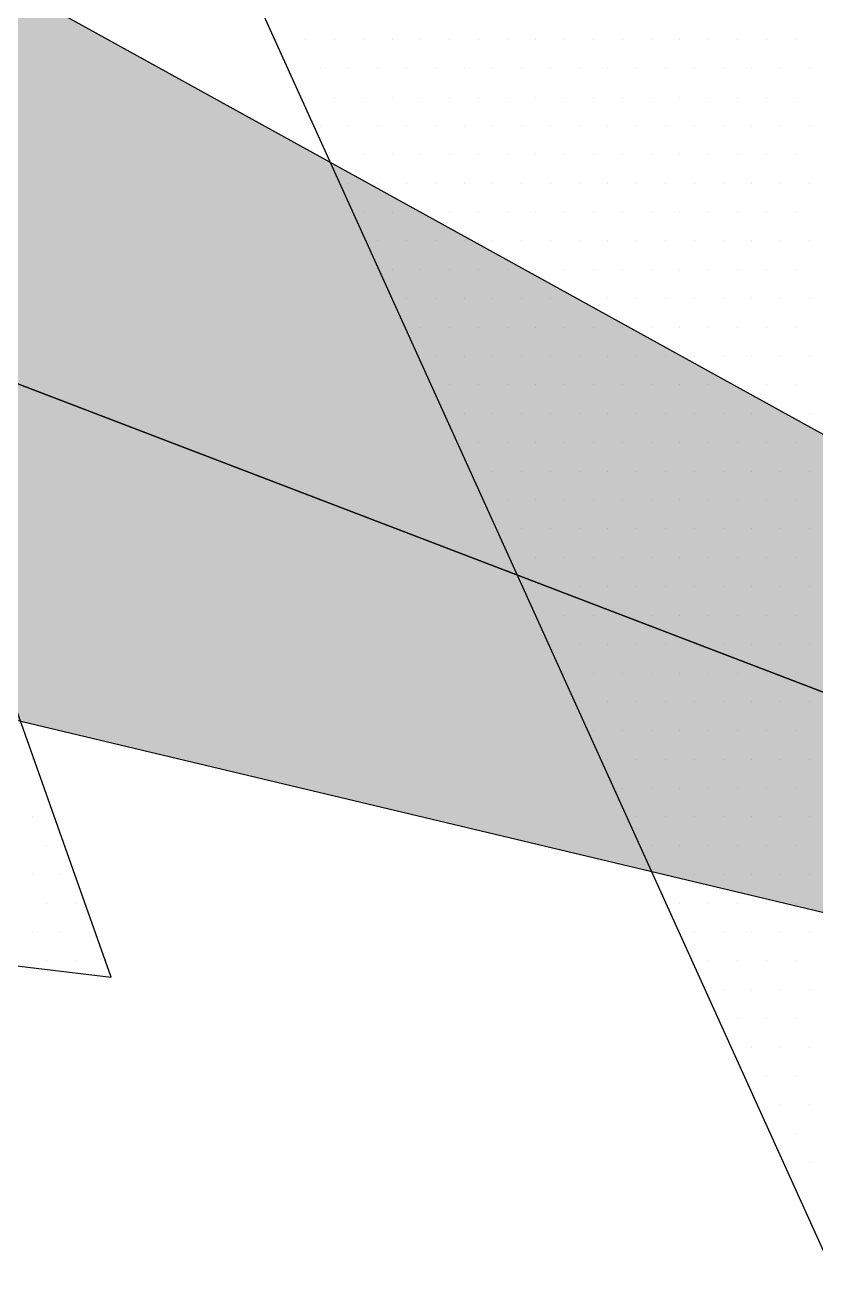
# Paper-space layout 'TOP_A1_00200_01-01-2017_MODELE' of a CAD drawing. Header units: metres. Extents: x 1274 to 2143, y 12 to 312.
# Drawn here: x 1540.133 to 1541.645, y 151.031 to 153.424 of the extents above; entities that cross this region are included whole.
import ezdxf

# ---------------------------------------------------------------- set-up
doc = ezdxf.new("R2010")
doc.units = ezdxf.units.M
doc.header["$LTSCALE"] = 2
doc.set_wipeout_variables(frame=1)
doc.linetypes.add('CACHEX2', pattern=[0.75, 0.5, -0.25])
for name, color, linetype in [('CARTOUCHE', 7, 'Continuous'), ('LOGO', 4, 'Continuous'), ('rosace', 7, 'Continuous')]:
    doc.layers.add(name, color=color, linetype=linetype)

# ---------------------------------------------------------------- blocks, each defined once
blk = doc.blocks.new('A$C715108E3')
at = {"layer": 'LOGO', "color": 131}
for p, q in [((1.8067, -14.5238), (1.8067, -14.5238)), ((1.8138, -14.5238), (1.8138, -14.5238)), ((1.9056, -14.5238), (1.9056, -14.5238)), ((1.9967, -14.5238), (1.9967, -14.5238)), ((2.0889, -14.5238), (2.0889, -14.5238)), ((2.1807, -14.5238), (2.1807, -14.5238)), ((2.2726, -14.5238), (2.2726, -14.5238)), ((2.364, -14.5238), (2.364, -14.5238)), ((2.4559, -14.5238), (2.4559, -14.5238)), ((2.5477, -14.5238), (2.5477, -14.5238)), ((2.6392, -14.5238), (2.6392, -14.5238)), ((2.731, -14.5238), (2.731, -14.5238)), ((2.823, -14.5238), (2.823, -14.5238)), ((2.9143, -14.5238), (2.9143, -14.5238)), ((3.0063, -14.5238), (3.0063, -14.5238)), ((3.0983, -14.5238), (3.0983, -14.5238)), ((3.1894, -14.5238), (3.1894, -14.5238)), ((3.2814, -14.5238), (3.2814, -14.5238)), ((3.3734, -14.5238), (3.3734, -14.5238)), ((3.4653, -14.5238), (3.4653, -14.5238)), ((1.8479, -14.6152), (1.8479, -14.6152)), ((1.8595, -14.6152), (1.8595, -14.6152)), ((1.9513, -14.6152), (1.9513, -14.6152)), ((2.0432, -14.6152), (2.0432, -14.6152)), ((2.1346, -14.6152), (2.1346, -14.6152)), ((2.2265, -14.6152), (2.2265, -14.6152)), ((2.3183, -14.6152), (2.3183, -14.6152)), ((2.4101, -14.6152), (2.4101, -14.6152)), ((2.5016, -14.6152), (2.5016, -14.6152)), ((2.5934, -14.6152), (2.5934, -14.6152)), ((2.6853, -14.6152), (2.6853, -14.6152)), ((2.7767, -14.6152), (2.7767, -14.6152)), ((2.8685, -14.6152), (2.8685, -14.6152)), ((2.9606, -14.6152), (2.9606, -14.6152)), ((3.0518, -14.6152), (3.0518, -14.6152)), ((3.1439, -14.6152), (3.1439, -14.6152)), ((3.2359, -14.6152), (3.2359, -14.6152)), ((3.3277, -14.6152), (3.3277, -14.6152)), ((3.4192, -14.6152), (3.4192, -14.6152)), ((3.511, -14.6152), (3.511, -14.6152)), ((1.8899, -14.7076), (1.8899, -14.7076)), ((1.9056, -14.7076), (1.9056, -14.7076)), ((1.9967, -14.7076), (1.9967, -14.7076)), ((2.0889, -14.7076), (2.0889, -14.7076)), ((2.1807, -14.7076), (2.1807, -14.7076)), ((2.2726, -14.7076), (2.2726, -14.7076)), ((2.364, -14.7076), (2.364, -14.7076)), ((2.4559, -14.7076), (2.4559, -14.7076)), ((2.5477, -14.7076), (2.5477, -14.7076)), ((2.6392, -14.7076), (2.6392, -14.7076)), ((2.731, -14.7076), (2.731, -14.7076)), ((2.823, -14.7076), (2.823, -14.7076)), ((2.9143, -14.7076), (2.9143, -14.7076)), ((3.0063, -14.7076), (3.0063, -14.7076)), ((3.0983, -14.7076), (3.0983, -14.7076)), ((3.1894, -14.7076), (3.1894, -14.7076)), ((3.2814, -14.7076), (3.2814, -14.7076)), ((3.3734, -14.7076), (3.3734, -14.7076)), ((3.4653, -14.7076), (3.4653, -14.7076)), ((1.9311, -14.7991), (1.9311, -14.7991)), ((1.9513, -14.7991), (1.9513, -14.7991)), ((2.0432, -14.7991), (2.0432, -14.7991)), ((2.1346, -14.7991), (2.1346, -14.7991)), ((2.2265, -14.7991), (2.2265, -14.7991)), ((2.3183, -14.7991), (2.3183, -14.7991)), ((2.4101, -14.7991), (2.4101, -14.7991)), ((2.5016, -14.7991), (2.5016, -14.7991)), ((2.5934, -14.7991), (2.5934, -14.7991)), ((2.6853, -14.7991), (2.6853, -14.7991)), ((2.7767, -14.7991), (2.7767, -14.7991)), ((2.8685, -14.7991), (2.8685, -14.7991)), ((2.9606, -14.7991), (2.9606, -14.7991)), ((3.0518, -14.7991), (3.0518, -14.7991)), ((3.1439, -14.7991), (3.1439, -14.7991)), ((3.2359, -14.7991), (3.2359, -14.7991)), ((3.3277, -14.7991), (3.3277, -14.7991)), ((3.4192, -14.7991), (3.4192, -14.7991)), ((3.511, -14.7991), (3.511, -14.7991)), ((1.9723, -14.8905), (1.9723, -14.8905)), ((1.9967, -14.8905), (1.9967, -14.8905)), ((2.0889, -14.8905), (2.0889, -14.8905)), ((2.1807, -14.8905), (2.1807, -14.8905)), ((2.2726, -14.8905), (2.2726, -14.8905)), ((2.364, -14.8905), (2.364, -14.8905)), ((2.4559, -14.8905), (2.4559, -14.8905)), ((2.5477, -14.8905), (2.5477, -14.8905)), ((2.6392, -14.8905), (2.6392, -14.8905)), ((2.731, -14.8905), (2.731, -14.8905)), ((2.823, -14.8905), (2.823, -14.8905)), ((2.9143, -14.8905), (2.9143, -14.8905)), ((3.0063, -14.8905), (3.0063, -14.8905)), ((3.0983, -14.8905), (3.0983, -14.8905)), ((3.1894, -14.8905), (3.1894, -14.8905)), ((3.2814, -14.8905), (3.2814, -14.8905)), ((3.3734, -14.8905), (3.3734, -14.8905)), ((3.4653, -14.8905), (3.4653, -14.8905)), ((2.0143, -14.9827), (2.0143, -14.9827)), ((2.0432, -14.9827), (2.0432, -14.9827)), ((2.1346, -14.9827), (2.1346, -14.9827)), ((2.2265, -14.9827), (2.2265, -14.9827)), ((2.3183, -14.9827), (2.3183, -14.9827)), ((2.4101, -14.9827), (2.4101, -14.9827)), ((2.5016, -14.9827), (2.5016, -14.9827)), ((2.5934, -14.9827), (2.5934, -14.9827)), ((2.6853, -14.9827), (2.6853, -14.9827)), ((2.7767, -14.9827), (2.7767, -14.9827)), ((2.8685, -14.9827), (2.8685, -14.9827)), ((2.9606, -14.9827), (2.9606, -14.9827)), ((3.0518, -14.9827), (3.0518, -14.9827)), ((3.1439, -14.9827), (3.1439, -14.9827)), ((3.2359, -14.9827), (3.2359, -14.9827)), ((3.3277, -14.9827), (3.3277, -14.9827)), ((3.4192, -14.9827), (3.4192, -14.9827)), ((3.511, -14.9827), (3.511, -14.9827)), ((2.0557, -15.0742), (2.0557, -15.0742)), ((2.0889, -15.0742), (2.0889, -15.0742)), ((2.1807, -15.0742), (2.1807, -15.0742)), ((2.2726, -15.0742), (2.2726, -15.0742)), ((2.364, -15.0742), (2.364, -15.0742)), ((2.4559, -15.0742), (2.4559, -15.0742)), ((2.5477, -15.0742), (2.5477, -15.0742)), ((2.6392, -15.0742), (2.6392, -15.0742)), ((2.731, -15.0742), (2.731, -15.0742)), ((2.823, -15.0742), (2.823, -15.0742)), ((2.9143, -15.0742), (2.9143, -15.0742)), ((3.0063, -15.0742), (3.0063, -15.0742)), ((3.0983, -15.0742), (3.0983, -15.0742)), ((3.1894, -15.0742), (3.1894, -15.0742)), ((3.2814, -15.0742), (3.2814, -15.0742)), ((3.3734, -15.0742), (3.3734, -15.0742)), ((3.4653, -15.0742), (3.4653, -15.0742)), ((2.0975, -15.1655), (2.0975, -15.1655)), ((2.1346, -15.1655), (2.1346, -15.1655)), ((2.2265, -15.1655), (2.2265, -15.1655)), ((2.3183, -15.1655), (2.3183, -15.1655)), ((2.4101, -15.1655), (2.4101, -15.1655)), ((2.5016, -15.1655), (2.5016, -15.1655)), ((2.5934, -15.1655), (2.5934, -15.1655)), ((2.6853, -15.1655), (2.6853, -15.1655)), ((2.7767, -15.1655), (2.7767, -15.1655)), ((2.8685, -15.1655), (2.8685, -15.1655)), ((2.9606, -15.1655), (2.9606, -15.1655)), ((3.0518, -15.1655), (3.0518, -15.1655)), ((3.1439, -15.1655), (3.1439, -15.1655)), ((3.2359, -15.1655), (3.2359, -15.1655)), ((3.3277, -15.1655), (3.3277, -15.1655)), ((3.4192, -15.1655), (3.4192, -15.1655)), ((3.511, -15.1655), (3.511, -15.1655)), ((2.1388, -15.2579), (2.1388, -15.2579)), ((2.1807, -15.2579), (2.1807, -15.2579)), ((2.2726, -15.2579), (2.2726, -15.2579)), ((2.364, -15.2579), (2.364, -15.2579)), ((2.4559, -15.2579), (2.4559, -15.2579)), ((2.5477, -15.2579), (2.5477, -15.2579)), ((2.6392, -15.2579), (2.6392, -15.2579)), ((2.731, -15.2579), (2.731, -15.2579)), ((2.823, -15.2579), (2.823, -15.2579)), ((2.9143, -15.2579), (2.9143, -15.2579)), ((3.0063, -15.2579), (3.0063, -15.2579)), ((3.0983, -15.2579), (3.0983, -15.2579)), ((3.1894, -15.2579), (3.1894, -15.2579)), ((3.2814, -15.2579), (3.2814, -15.2579)), ((3.3734, -15.2579), (3.3734, -15.2579)), ((3.4653, -15.2579), (3.4653, -15.2579)), ((2.1807, -15.3493), (2.1807, -15.3493)), ((2.2265, -15.3493), (2.2265, -15.3493)), ((2.3183, -15.3493), (2.3183, -15.3493)), ((2.4101, -15.3493), (2.4101, -15.3493)), ((2.5016, -15.3493), (2.5016, -15.3493)), ((2.5934, -15.3493), (2.5934, -15.3493)), ((2.6853, -15.3493), (2.6853, -15.3493)), ((2.7767, -15.3493), (2.7767, -15.3493)), ((2.8685, -15.3493), (2.8685, -15.3493)), ((2.9606, -15.3493), (2.9606, -15.3493)), ((3.0518, -15.3493), (3.0518, -15.3493)), ((3.1439, -15.3493), (3.1439, -15.3493)), ((3.2359, -15.3493), (3.2359, -15.3493)), ((3.3277, -15.3493), (3.3277, -15.3493)), ((3.4192, -15.3493), (3.4192, -15.3493)), ((3.511, -15.3493), (3.511, -15.3493)), ((2.2222, -15.4406), (2.2222, -15.4406)), ((2.2726, -15.4406), (2.2726, -15.4406)), ((2.364, -15.4406), (2.364, -15.4406)), ((2.4559, -15.4406), (2.4559, -15.4406)), ((2.5477, -15.4406), (2.5477, -15.4406)), ((2.6392, -15.4406), (2.6392, -15.4406)), ((2.731, -15.4406), (2.731, -15.4406)), ((2.823, -15.4406), (2.823, -15.4406)), ((2.9143, -15.4406), (2.9143, -15.4406)), ((3.0063, -15.4406), (3.0063, -15.4406)), ((3.0983, -15.4406), (3.0983, -15.4406)), ((3.1894, -15.4406), (3.1894, -15.4406)), ((3.2814, -15.4406), (3.2814, -15.4406)), ((3.3734, -15.4406), (3.3734, -15.4406)), ((3.4653, -15.4406), (3.4653, -15.4406)), ((2.264, -15.5332), (2.264, -15.5332)), ((2.3183, -15.5332), (2.3183, -15.5332)), ((2.4101, -15.5332), (2.4101, -15.5332)), ((2.5016, -15.5332), (2.5016, -15.5332)), ((2.5934, -15.5332), (2.5934, -15.5332)), ((2.6853, -15.5332), (2.6853, -15.5332)), ((2.7767, -15.5332), (2.7767, -15.5332)), ((2.8685, -15.5332), (2.8685, -15.5332)), ((2.9606, -15.5332), (2.9606, -15.5332)), ((3.0518, -15.5332), (3.0518, -15.5332)), ((3.1439, -15.5332), (3.1439, -15.5332)), ((3.2359, -15.5332), (3.2359, -15.5332)), ((3.3277, -15.5332), (3.3277, -15.5332)), ((3.4192, -15.5332), (3.4192, -15.5332)), ((3.511, -15.5332), (3.511, -15.5332)), ((2.3052, -15.6246), (2.3052, -15.6246)), ((2.364, -15.6246), (2.364, -15.6246)), ((2.4559, -15.6246), (2.4559, -15.6246)), ((2.5477, -15.6246), (2.5477, -15.6246)), ((2.6392, -15.6246), (2.6392, -15.6246)), ((2.731, -15.6246), (2.731, -15.6246)), ((2.823, -15.6246), (2.823, -15.6246)), ((2.9143, -15.6246), (2.9143, -15.6246)), ((3.0063, -15.6246), (3.0063, -15.6246)), ((3.0983, -15.6246), (3.0983, -15.6246)), ((3.1894, -15.6246), (3.1894, -15.6246)), ((3.2814, -15.6246), (3.2814, -15.6246)), ((3.3734, -15.6246), (3.3734, -15.6246)), ((3.4653, -15.6246), (3.4653, -15.6246)), ((2.3464, -15.7159), (2.3464, -15.7159)), ((2.4101, -15.7159), (2.4101, -15.7159)), ((2.5016, -15.7159), (2.5016, -15.7159)), ((2.5934, -15.7159), (2.5934, -15.7159)), ((2.6853, -15.7159), (2.6853, -15.7159)), ((2.7767, -15.7159), (2.7767, -15.7159)), ((2.8685, -15.7159), (2.8685, -15.7159)), ((2.9606, -15.7159), (2.9606, -15.7159)), ((3.0518, -15.7159), (3.0518, -15.7159)), ((3.1439, -15.7159), (3.1439, -15.7159)), ((3.2359, -15.7159), (3.2359, -15.7159)), ((3.3277, -15.7159), (3.3277, -15.7159)), ((3.4192, -15.7159), (3.4192, -15.7159)), ((3.511, -15.7159), (3.511, -15.7159)), ((2.3884, -15.8083), (2.3884, -15.8083)), ((2.4559, -15.8083), (2.4559, -15.8083)), ((2.5477, -15.8083), (2.5477, -15.8083)), ((2.6392, -15.8083), (2.6392, -15.8083)), ((2.731, -15.8083), (2.731, -15.8083)), ((2.823, -15.8083), (2.823, -15.8083)), ((2.9143, -15.8083), (2.9143, -15.8083)), ((3.0063, -15.8083), (3.0063, -15.8083)), ((3.0983, -15.8083), (3.0983, -15.8083)), ((3.1894, -15.8083), (3.1894, -15.8083)), ((3.2814, -15.8083), (3.2814, -15.8083)), ((3.3734, -15.8083), (3.3734, -15.8083)), ((3.4653, -15.8083), (3.4653, -15.8083)), ((2.4296, -15.8994), (2.4296, -15.8994)), ((2.5016, -15.8994), (2.5016, -15.8994)), ((2.5934, -15.8994), (2.5934, -15.8994)), ((2.6853, -15.8994), (2.6853, -15.8994)), ((2.7767, -15.8994), (2.7767, -15.8994)), ((2.8685, -15.8994), (2.8685, -15.8994)), ((2.9606, -15.8994), (2.9606, -15.8994)), ((3.0518, -15.8994), (3.0518, -15.8994)), ((3.1439, -15.8994), (3.1439, -15.8994)), ((3.2359, -15.8994), (3.2359, -15.8994)), ((3.3277, -15.8994), (3.3277, -15.8994)), ((3.4192, -15.8994), (3.4192, -15.8994)), ((3.511, -15.8994), (3.511, -15.8994)), ((2.4716, -15.991), (2.4716, -15.991)), ((2.5477, -15.991), (2.5477, -15.991)), ((2.6392, -15.991), (2.6392, -15.991)), ((2.731, -15.991), (2.731, -15.991)), ((2.823, -15.991), (2.823, -15.991)), ((2.9143, -15.991), (2.9143, -15.991)), ((3.0063, -15.991), (3.0063, -15.991)), ((3.0983, -15.991), (3.0983, -15.991)), ((3.1894, -15.991), (3.1894, -15.991)), ((3.2814, -15.991), (3.2814, -15.991)), ((3.3734, -15.991), (3.3734, -15.991)), ((3.4653, -15.991), (3.4653, -15.991)), ((2.513, -16.0834), (2.513, -16.0834)), ((2.5934, -16.0834), (2.5934, -16.0834)), ((2.6853, -16.0834), (2.6853, -16.0834)), ((2.7767, -16.0834), (2.7767, -16.0834)), ((2.8685, -16.0834), (2.8685, -16.0834)), ((2.9606, -16.0834), (2.9606, -16.0834)), ((3.0518, -16.0834), (3.0518, -16.0834)), ((3.1439, -16.0834), (3.1439, -16.0834)), ((3.2359, -16.0834), (3.2359, -16.0834)), ((3.3277, -16.0834), (3.3277, -16.0834)), ((3.4192, -16.0834), (3.4192, -16.0834)), ((3.511, -16.0834), (3.511, -16.0834)), ((2.5548, -16.1747), (2.5548, -16.1747)), ((2.6392, -16.1747), (2.6392, -16.1747)), ((2.731, -16.1747), (2.731, -16.1747)), ((2.823, -16.1747), (2.823, -16.1747)), ((2.9143, -16.1747), (2.9143, -16.1747)), ((3.0063, -16.1747), (3.0063, -16.1747)), ((3.0983, -16.1747), (3.0983, -16.1747)), ((3.1894, -16.1747), (3.1894, -16.1747)), ((3.2814, -16.1747), (3.2814, -16.1747)), ((3.3734, -16.1747), (3.3734, -16.1747)), ((3.4653, -16.1747), (3.4653, -16.1747)), ((2.596, -16.2675), (2.596, -16.2675)), ((2.6853, -16.2675), (2.6853, -16.2675)), ((2.7767, -16.2675), (2.7767, -16.2675)), ((2.8685, -16.2675), (2.8685, -16.2675)), ((2.9606, -16.2675), (2.9606, -16.2675)), ((3.0518, -16.2675), (3.0518, -16.2675)), ((3.1439, -16.2675), (3.1439, -16.2675)), ((3.2359, -16.2675), (3.2359, -16.2675)), ((3.3277, -16.2675), (3.3277, -16.2675)), ((3.4192, -16.2675), (3.4192, -16.2675)), ((3.511, -16.2675), (3.511, -16.2675)), ((2.6382, -16.3587), (2.6382, -16.3587)), ((2.6392, -16.3587), (2.6392, -16.3587)), ((2.731, -16.3587), (2.731, -16.3587)), ((2.823, -16.3587), (2.823, -16.3587)), ((2.9143, -16.3587), (2.9143, -16.3587)), ((3.0063, -16.3587), (3.0063, -16.3587)), ((3.0983, -16.3587), (3.0983, -16.3587)), ((3.1894, -16.3587), (3.1894, -16.3587)), ((3.2814, -16.3587), (3.2814, -16.3587)), ((3.3734, -16.3587), (3.3734, -16.3587)), ((3.4653, -16.3587), (3.4653, -16.3587)), ((2.6794, -16.45), (2.6794, -16.45)), ((2.6853, -16.45), (2.6853, -16.45)), ((2.7767, -16.45), (2.7767, -16.45)), ((2.8685, -16.45), (2.8685, -16.45)), ((2.9606, -16.45), (2.9606, -16.45)), ((3.0518, -16.45), (3.0518, -16.45)), ((3.1439, -16.45), (3.1439, -16.45)), ((3.2359, -16.45), (3.2359, -16.45)), ((3.3277, -16.45), (3.3277, -16.45)), ((3.4192, -16.45), (3.4192, -16.45)), ((3.511, -16.45), (3.511, -16.45)), ((2.7207, -16.5424), (2.7207, -16.5424)), ((2.731, -16.5424), (2.731, -16.5424)), ((2.823, -16.5424), (2.823, -16.5424)), ((2.9143, -16.5424), (2.9143, -16.5424)), ((3.0063, -16.5424), (3.0063, -16.5424)), ((3.0983, -16.5424), (3.0983, -16.5424)), ((3.1894, -16.5424), (3.1894, -16.5424)), ((3.2814, -16.5424), (3.2814, -16.5424)), ((3.3734, -16.5424), (3.3734, -16.5424)), ((3.4653, -16.5424), (3.4653, -16.5424)), ((2.7625, -16.6339), (2.7625, -16.6339)), ((2.7767, -16.6339), (2.7767, -16.6339)), ((2.8685, -16.6339), (2.8685, -16.6339)), ((2.9606, -16.6339), (2.9606, -16.6339)), ((3.0518, -16.6339), (3.0518, -16.6339)), ((3.1439, -16.6339), (3.1439, -16.6339)), ((3.2359, -16.6339), (3.2359, -16.6339)), ((3.3277, -16.6339), (3.3277, -16.6339)), ((3.4192, -16.6339), (3.4192, -16.6339)), ((3.511, -16.6339), (3.511, -16.6339)), ((2.8041, -16.7251), (2.8041, -16.7251)), ((2.823, -16.7251), (2.823, -16.7251)), ((2.9143, -16.7251), (2.9143, -16.7251)), ((3.0063, -16.7251), (3.0063, -16.7251)), ((3.0983, -16.7251), (3.0983, -16.7251)), ((3.1894, -16.7251), (3.1894, -16.7251)), ((3.2814, -16.7251), (3.2814, -16.7251)), ((3.3734, -16.7251), (3.3734, -16.7251)), ((3.4653, -16.7251), (3.4653, -16.7251)), ((1.034, -16.8175), (1.034, -16.8175)), ((2.8459, -16.8175), (2.8459, -16.8175)), ((2.8685, -16.8175), (2.8685, -16.8175)), ((2.9606, -16.8175), (2.9606, -16.8175)), ((3.0518, -16.8175), (3.0518, -16.8175)), ((3.1439, -16.8175), (3.1439, -16.8175)), ((3.2359, -16.8175), (3.2359, -16.8175)), ((3.3277, -16.8175), (3.3277, -16.8175)), ((3.4192, -16.8175), (3.4192, -16.8175)), ((3.511, -16.8175), (3.511, -16.8175)), ((2.8871, -16.909), (2.8871, -16.909)), ((2.9143, -16.909), (2.9143, -16.909)), ((3.0063, -16.909), (3.0063, -16.909)), ((3.0983, -16.909), (3.0983, -16.909)), ((3.1894, -16.909), (3.1894, -16.909)), ((3.2814, -16.909), (3.2814, -16.909)), ((3.3734, -16.909), (3.3734, -16.909)), ((3.4653, -16.909), (3.4653, -16.909)), ((1.034, -17.0003), (1.034, -17.0003)), ((2.9291, -17.0003), (2.9291, -17.0003)), ((2.9606, -17.0003), (2.9606, -17.0003)), ((3.0518, -17.0003), (3.0518, -17.0003)), ((3.1439, -17.0003), (3.1439, -17.0003)), ((3.2359, -17.0003), (3.2359, -17.0003)), ((3.3277, -17.0003), (3.3277, -17.0003)), ((3.4192, -17.0003), (3.4192, -17.0003)), ((3.511, -17.0003), (3.511, -17.0003)), ((1.0801, -17.0928), (1.0801, -17.0928)), ((2.9705, -17.0928), (2.9705, -17.0928)), ((3.0063, -17.0928), (3.0063, -17.0928)), ((3.0983, -17.0928), (3.0983, -17.0928)), ((3.1894, -17.0928), (3.1894, -17.0928)), ((3.2814, -17.0928), (3.2814, -17.0928)), ((3.3734, -17.0928), (3.3734, -17.0928)), ((3.4653, -17.0928), (3.4653, -17.0928)), ((1.034, -17.1843), (1.034, -17.1843)), ((1.1256, -17.1843), (1.1256, -17.1843)), ((3.0121, -17.1843), (3.0121, -17.1843)), ((3.0518, -17.1843), (3.0518, -17.1843)), ((3.1439, -17.1843), (3.1439, -17.1843)), ((3.2359, -17.1843), (3.2359, -17.1843)), ((3.3277, -17.1843), (3.3277, -17.1843)), ((3.4192, -17.1843), (3.4192, -17.1843)), ((3.511, -17.1843), (3.511, -17.1843)), ((1.0801, -17.2756), (1.0801, -17.2756)), ((1.1717, -17.2756), (1.1717, -17.2756)), ((3.0533, -17.2756), (3.0533, -17.2756)), ((3.0983, -17.2756), (3.0983, -17.2756)), ((3.1894, -17.2756), (3.1894, -17.2756)), ((3.2814, -17.2756), (3.2814, -17.2756)), ((3.3734, -17.2756), (3.3734, -17.2756)), ((3.4653, -17.2756), (3.4653, -17.2756)), ((1.034, -17.368), (1.034, -17.368)), ((1.1256, -17.368), (1.1256, -17.368)), ((1.2176, -17.368), (1.2176, -17.368)), ((3.0949, -17.368), (3.0949, -17.368)), ((3.1439, -17.368), (3.1439, -17.368)), ((3.2359, -17.368), (3.2359, -17.368)), ((3.3277, -17.368), (3.3277, -17.368)), ((3.4192, -17.368), (3.4192, -17.368)), ((3.511, -17.368), (3.511, -17.368)), ((1.0801, -17.4592), (1.0801, -17.4592)), ((1.1717, -17.4592), (1.1717, -17.4592)), ((1.2634, -17.4592), (1.2634, -17.4592)), ((3.1367, -17.4592), (3.1367, -17.4592)), ((3.1894, -17.4592), (3.1894, -17.4592)), ((3.2814, -17.4592), (3.2814, -17.4592)), ((3.3734, -17.4592), (3.3734, -17.4592)), ((3.4653, -17.4592), (3.4653, -17.4592)), ((3.1782, -17.5507), (3.1782, -17.5507)), ((3.2359, -17.5507), (3.2359, -17.5507)), ((3.3277, -17.5507), (3.3277, -17.5507)), ((3.4192, -17.5507), (3.4192, -17.5507)), ((3.511, -17.5507), (3.511, -17.5507)), ((3.2201, -17.6431), (3.2201, -17.6431)), ((3.2814, -17.6431), (3.2814, -17.6431)), ((3.3734, -17.6431), (3.3734, -17.6431)), ((3.4653, -17.6431), (3.4653, -17.6431)), ((3.2614, -17.7343), (3.2614, -17.7343)), ((3.3277, -17.7343), (3.3277, -17.7343)), ((3.4192, -17.7343), (3.4192, -17.7343)), ((3.511, -17.7343), (3.511, -17.7343)), ((3.3032, -17.8258), (3.3032, -17.8258)), ((3.3734, -17.8258), (3.3734, -17.8258)), ((3.4653, -17.8258), (3.4653, -17.8258)), ((3.3444, -17.9182), (3.3444, -17.9182)), ((3.4192, -17.9182), (3.4192, -17.9182)), ((3.511, -17.9182), (3.511, -17.9182)), ((3.3866, -18.0097), (3.3866, -18.0097)), ((3.4653, -18.0097), (3.4653, -18.0097)), ((3.4278, -18.1009), (3.4278, -18.1009)), ((3.511, -18.1009), (3.511, -18.1009)), ((3.469, -18.1933), (3.469, -18.1933)), ((3.511, -18.2848), (3.511, -18.2848)), ((3.511, -18.2848), (3.511, -18.2848))]:
    blk.add_line(p, q, dxfattribs=at)
blk.add_lwpolyline([(0.2166, -18.8242), (-0.4061, -17.3082), (1.2857, -17.5115), (0.9202, -16.4826), (-0.461, -13.5406), (1.4536, -13.7453), (4.032, -19.4344), (5.206, -17.903), (3.3935, -13.9486), (6.3293, -14.2803), (6.4311, -12.6478), (3.5725, -12.29), (6.1505, -8.6671), (5.6155, -6.8715), (1.6586, -12.1279), (-1.9407, -12.0256)], dxfattribs=at)
blk = doc.blocks.new('A$C581E6685')
at = {"layer": 'rosace'}
for color, points in [(32, [(-39.8519, 24.2064), (-37.1498, 25.5201), (-23.2602, 17.8548)]), (40, [(-39.8519, 24.2064), (-23.2602, 17.8548), (-38.5844, 21.5046)])]:
    blk.add_hatch(color=color, dxfattribs=at).paths.add_polyline_path(points)
at = {"layer": 'rosace', "color": 32}
blk.add_lwpolyline([(-39.8519, 24.2064), (-37.1498, 25.5201), (-23.2602, 17.8559)], close=True, dxfattribs=at)
at = {"layer": 'rosace', "color": 40}
blk.add_lwpolyline([(-39.8519, 24.2064), (-23.2602, 17.8559), (-38.584, 21.5046)], close=True, dxfattribs=at)
at = {"layer": 'rosace', "color": 32, "linetype": 'CACHEX2', "ltscale": 1.5}
blk.add_ellipse((-38.0538, 23.8138), major_axis=(-19.0311, -3.534), ratio=0.590567, dxfattribs=at)
at = {"layer": 'rosace', "color": 32}
blk.add_ellipse((-37.6144, 23.8499), major_axis=(-13.5768, -4.2839), ratio=0.791971, dxfattribs=at)
at = {"layer": 'CARTOUCHE'}
blk.add_blockref('A$C715108E3', (-31.6739, 36.3189), dxfattribs=at)
blk = doc.blocks.new('A$C4D68259D')
blk.add_wipeout([(0, 25.6223), (0.1652, 26.7367), (0.7383, 27.8861), (1.6708, 28.7909), (2.8466, 29.3316), (3.5435, 29.4509), (3.5435, 29.4509), (94.9287, 29.4623), (96.0552, 29.2902), (97.2167, 28.6987), (97.7035, 28.2661), (98.0951, 27.7798), (98.6162, 26.658), (98.7362, 26.0362), (98.7516, 25.8527), (98.7585, 3.8387), (98.5719, 2.6574), (98.0189, 1.5743), (97.5848, 1.0765), (97.1232, 0.6959), (95.9338, 0.1366), (95.4142, 0.0321), (95.1105, 0.0048), (3.7555, 0.0009), (2.7133, 0.169), (1.5147, 0.7841), (0.6714, 1.6707), (0.147, 2.7876), (0.0063, 3.6209)]).dxf.layer = 'CARTOUCHE'
at = {"layer": 'CARTOUCHE'}
blk.add_rational_spline([(0, 25.6223), (0, 14.7312), (0, 3.84), (0, 0), (3.84, 0), (49.3793, 0), (94.9185, 0), (98.7585, 0), (98.7585, 3.84), (98.7585, 14.7312), (98.7585, 25.6223), (98.7585, 29.4623), (94.9185, 29.4623), (49.3793, 29.4623), (3.84, 29.4623), (0, 29.4623), (0, 25.6223)], [1, 1, 1, 0.707106781187, 1, 1, 1, 0.707106781187, 1, 1, 1, 0.707106781187, 1, 1, 1, 0.707106781187, 1], degree=2, knots=[0, 0, 0, 1, 1, 2.570796, 2.570796, 3.570796, 3.570796, 5.141593, 5.141593, 6.141593, 6.141593, 7.712389, 7.712389, 8.712389, 8.712389, 10.283185, 10.283185, 10.283185], dxfattribs=at)
at = {"layer": 'CARTOUCHE', "xscale": 0.6, "yscale": 0.6, "zscale": 0.6}
blk.add_blockref('A$C581E6685', (37.2707, 1.3806), dxfattribs=at)

psp = doc.layouts.new('TOP_A1_00200_01-01-2017_MODELE')

# ---------------------------------------------------------------- block references
at = {"layer": 'rosace'}
psp.add_blockref('A$C4D68259D', (1521.2598, 138.9386), dxfattribs=at)

doc.saveas('drawing.dxf')
